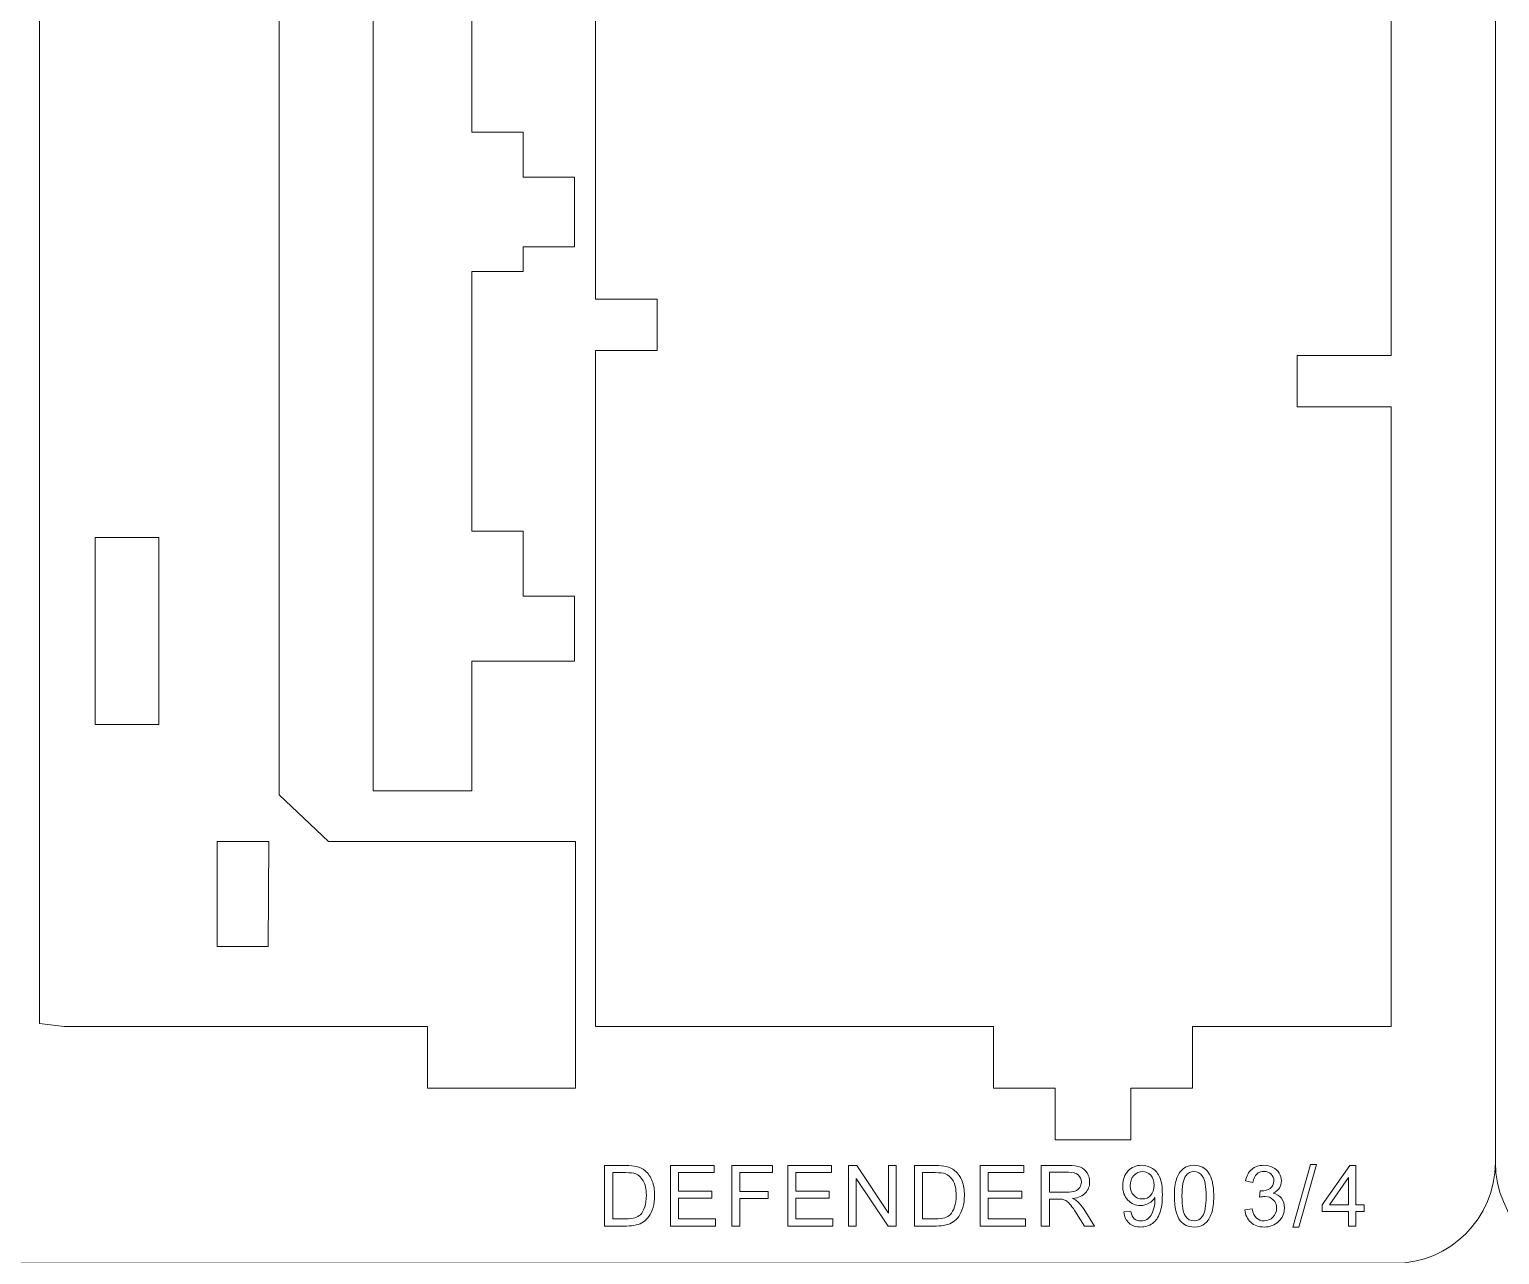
# Model space of a CAD drawing. Header units: centimetres. Extents: x -129.3 to -71.3, y -1.4 to 86.6.
# Drawn here: x -107.53 to -100.24, y 42.67 to 48.75 of the extents above; entities that cross this region are included whole.
import ezdxf

# ---------------------------------------------------------------- set-up
doc = ezdxf.new("R2010")
doc.units = ezdxf.units.CM
doc.header["$MEASUREMENT"] = 0
doc.layers.add('Camada 1', color=7, linetype='Continuous')

msp = doc.modelspace()

# ---------------------------------------------------------------- linework, layer by layer
at = {"layer": 'Camada 1', "color": 250, "lineweight": 20}
for points, knots in [([(-100.75825, 86.62825), (-100.75825, 86.62825), (-128.75826, 86.62825), (-128.75826, 86.62825), (-128.75826, 86.62825), (-129.03325, 86.62825), (-129.25825, 86.40325), (-129.25825, 86.12825), (-129.25825, 86.12825), (-129.25825, 86.12825), (-129.25825, 43.12824), (-129.25825, 43.12824), (-129.25825, 43.12824), (-129.25825, 42.85323), (-129.03325, 42.62823), (-128.75826, 42.62823), (-128.75826, 42.62823), (-128.75826, 42.62823), (-100.75825, 42.62823), (-100.75825, 42.62823), (-100.75825, 42.62823), (-100.48326, 42.62823), (-100.25825, 42.85323), (-100.25825, 43.12824), (-100.25825, 43.12824), (-100.25825, 43.12824), (-100.25825, 86.12825), (-100.25825, 86.12825), (-100.25825, 86.12825), (-100.25825, 86.40325), (-100.48326, 86.62825), (-100.75825, 86.62825)], [0, 0, 0, 0, 0.1111111, 0.1111111, 0.1111111, 0.1111111, 0.2222222, 0.2222222, 0.2222222, 0.2222222, 0.3333333, 0.3333333, 0.3333333, 0.3333333, 0.4444444, 0.4444444, 0.4444444, 0.4444444, 0.5555556, 0.5555556, 0.5555556, 0.5555556, 0.6666667, 0.6666667, 0.6666667, 0.6666667, 0.7777778, 0.7777778, 0.7777778, 0.7777778, 1, 1, 1, 1]), ([(-99.75825, 42.62823), (-100.03324, 42.62823), (-100.25825, 42.85323), (-100.25825, 43.12824), (-100.25825, 43.12824), (-100.25825, 43.12824), (-100.25825, 86.12825), (-100.25825, 86.12825), (-100.25825, 86.12825), (-100.25825, 86.40325), (-100.03324, 86.62825), (-99.75825, 86.62825), (-99.75825, 86.62825), (-99.75825, 86.62825), (-71.75824, 86.62825), (-71.75824, 86.62825), (-71.75824, 86.62825), (-71.48325, 86.62825), (-71.25825, 86.40325), (-71.25825, 86.12825), (-71.25825, 86.12825), (-71.25825, 86.12825), (-71.25825, 43.12824), (-71.25825, 43.12824), (-71.25825, 43.12824), (-71.25825, 42.85323), (-71.48325, 42.62823), (-71.75824, 42.62823)], [0, 0, 0, 0, 0.125, 0.125, 0.125, 0.125, 0.25, 0.25, 0.25, 0.25, 0.375, 0.375, 0.375, 0.375, 0.5, 0.5, 0.5, 0.5, 0.625, 0.625, 0.625, 0.625, 0.75, 0.75, 0.75, 0.75, 1, 1, 1, 1])]:
    msp.add_open_spline(points, degree=3, knots=knots, dxfattribs=at)
at = {"layer": 'Camada 1', "color": 250, "lineweight": 9}
msp.add_open_spline([(-102.74759, 55.36772), (-102.74759, 55.36772), (-102.74759, 55.06171), (-102.74759, 55.06171), (-102.74759, 55.06171), (-102.74759, 55.06171), (-104.72065, 55.06171), (-104.72065, 55.06171), (-104.72065, 55.06171), (-104.72065, 55.06171), (-104.72065, 51.70857), (-104.72065, 51.70857), (-104.72065, 51.70857), (-104.72065, 51.70857), (-104.41465, 51.70857), (-104.41465, 51.70857), (-104.41465, 51.70857), (-104.41465, 51.70857), (-104.41465, 51.45356), (-104.41465, 51.45356), (-104.41465, 51.45356), (-104.41465, 51.45356), (-104.72065, 51.45356), (-104.72065, 51.45356), (-104.72065, 51.45356), (-104.72065, 51.45356), (-104.72065, 47.4104), (-104.72065, 47.4104), (-104.72065, 47.4104), (-104.72065, 47.4104), (-104.41465, 47.4104), (-104.41465, 47.4104), (-104.41465, 47.4104), (-104.41465, 47.4104), (-104.41465, 47.15538), (-104.41465, 47.15538), (-104.41465, 47.15538), (-104.41465, 47.15538), (-104.72065, 47.15538), (-104.72065, 47.15538), (-104.72065, 47.15538), (-104.72065, 47.15538), (-104.72065, 43.80225), (-104.72065, 43.80225), (-104.72065, 43.80225), (-104.72065, 43.80225), (-102.74759, 43.80225), (-102.74759, 43.80225), (-102.74759, 43.80225), (-102.74759, 43.80225), (-102.74759, 43.49623), (-102.74759, 43.49623), (-102.74759, 43.49623), (-102.74759, 43.49623), (-102.44158, 43.49623), (-102.44158, 43.49623), (-102.44158, 43.49623), (-102.44158, 43.49623), (-102.44158, 43.24122), (-102.44158, 43.24122), (-102.44158, 43.24122), (-102.44158, 43.24122), (-102.06656, 43.24122), (-102.06656, 43.24122), (-102.06656, 43.24122), (-102.06656, 43.24122), (-102.06656, 43.49623), (-102.06656, 43.49623), (-102.06656, 43.49623), (-102.06656, 43.49623), (-101.76055, 43.49623), (-101.76055, 43.49623), (-101.76055, 43.49623), (-101.76055, 43.49623), (-101.76055, 43.80225), (-101.76055, 43.80225), (-101.76055, 43.80225), (-101.76055, 43.80225), (-100.77451, 43.80225), (-100.77451, 43.80225), (-100.77451, 43.80225), (-100.77451, 43.80225), (-100.77451, 46.87637), (-100.77451, 46.87637), (-100.77451, 46.87637), (-100.77451, 46.87637), (-101.24053, 46.87637), (-101.24053, 46.87637), (-101.24053, 46.87637), (-101.24053, 46.87637), (-101.24053, 47.13138), (-101.24053, 47.13138), (-101.24053, 47.13138), (-101.24053, 47.13138), (-100.77451, 47.13138), (-100.77451, 47.13138), (-100.77451, 47.13138), (-100.77451, 47.13138), (-100.77451, 51.73157), (-100.77451, 51.73157), (-100.77451, 51.73157), (-100.77451, 51.73157), (-102.00056, 51.73157), (-102.00056, 51.73157), (-102.00056, 51.73157), (-102.00056, 51.73157), (-102.00056, 51.98658), (-102.00056, 51.98658), (-102.00056, 51.98658), (-102.00056, 51.98658), (-100.77451, 51.98658), (-100.77451, 51.98658), (-100.77451, 51.98658), (-100.77451, 51.98658), (-100.77451, 55.06171), (-100.77451, 55.06171), (-100.77451, 55.06171), (-100.77451, 55.06171), (-101.76055, 55.06171), (-101.76055, 55.06171), (-101.76055, 55.06171), (-101.76055, 55.06171), (-101.76055, 55.36772), (-101.76055, 55.36772), (-101.76055, 55.36772), (-101.76055, 55.36772), (-102.06656, 55.36772), (-102.06656, 55.36772), (-102.06656, 55.36772), (-102.06656, 55.36772), (-102.06656, 55.62273), (-102.06656, 55.62273), (-102.06656, 55.62273), (-102.06656, 55.62273), (-102.44158, 55.62273), (-102.44158, 55.62273), (-102.44158, 55.62273), (-102.44158, 55.62273), (-102.44158, 55.36772), (-102.44158, 55.36772), (-102.44158, 55.36772), (-102.44158, 55.36772), (-102.74759, 55.36772), (-102.74759, 55.36772)], degree=3, knots=[0, 0, 0, 0, 0.027027, 0.027027, 0.027027, 0.027027, 0.0540541, 0.0540541, 0.0540541, 0.0540541, 0.0810811, 0.0810811, 0.0810811, 0.0810811, 0.1081081, 0.1081081, 0.1081081, 0.1081081, 0.1351351, 0.1351351, 0.1351351, 0.1351351, 0.1621622, 0.1621622, 0.1621622, 0.1621622, 0.1891892, 0.1891892, 0.1891892, 0.1891892, 0.2162162, 0.2162162, 0.2162162, 0.2162162, 0.2432432, 0.2432432, 0.2432432, 0.2432432, 0.2702703, 0.2702703, 0.2702703, 0.2702703, 0.2972973, 0.2972973, 0.2972973, 0.2972973, 0.3243243, 0.3243243, 0.3243243, 0.3243243, 0.3513514, 0.3513514, 0.3513514, 0.3513514, 0.3783784, 0.3783784, 0.3783784, 0.3783784, 0.4054054, 0.4054054, 0.4054054, 0.4054054, 0.4324324, 0.4324324, 0.4324324, 0.4324324, 0.4594595, 0.4594595, 0.4594595, 0.4594595, 0.4864865, 0.4864865, 0.4864865, 0.4864865, 0.5135135, 0.5135135, 0.5135135, 0.5135135, 0.5405405, 0.5405405, 0.5405405, 0.5405405, 0.5675676, 0.5675676, 0.5675676, 0.5675676, 0.5945946, 0.5945946, 0.5945946, 0.5945946, 0.6216216, 0.6216216, 0.6216216, 0.6216216, 0.6486486, 0.6486486, 0.6486486, 0.6486486, 0.6756757, 0.6756757, 0.6756757, 0.6756757, 0.7027027, 0.7027027, 0.7027027, 0.7027027, 0.7297297, 0.7297297, 0.7297297, 0.7297297, 0.7567568, 0.7567568, 0.7567568, 0.7567568, 0.7837838, 0.7837838, 0.7837838, 0.7837838, 0.8108108, 0.8108108, 0.8108108, 0.8108108, 0.8378378, 0.8378378, 0.8378378, 0.8378378, 0.8648649, 0.8648649, 0.8648649, 0.8648649, 0.8918919, 0.8918919, 0.8918919, 0.8918919, 0.9189189, 0.9189189, 0.9189189, 0.9189189, 0.9459459, 0.9459459, 0.9459459, 0.9459459, 1, 1, 1, 1], dxfattribs=at)
at = {"layer": 'Camada 1', "lineweight": 9}
for points, knots in [([(-107.35574, 55.0617), (-107.35574, 55.0617), (-107.47875, 55.0447), (-107.47875, 55.0447), (-107.47875, 55.0447), (-107.47875, 55.0447), (-107.47875, 43.81824), (-107.47875, 43.81824), (-107.47875, 43.81824), (-107.47875, 43.81824), (-107.35574, 43.80224), (-107.35574, 43.80224), (-107.35574, 43.80224), (-107.35574, 43.80224), (-105.55467, 43.80224), (-105.55467, 43.80224), (-105.55467, 43.80224), (-105.55467, 43.80224), (-105.55467, 43.49622), (-105.55467, 43.49622), (-105.55467, 43.49622), (-105.55467, 43.49622), (-104.82065, 43.49622), (-104.82065, 43.49622), (-104.82065, 43.49622), (-104.82065, 43.49622), (-104.82065, 44.72027), (-104.82065, 44.72027), (-104.82065, 44.72027), (-104.82065, 44.72027), (-106.04469, 44.72027), (-106.04469, 44.72027), (-106.04469, 44.72027), (-106.04469, 44.72027), (-106.2897, 44.95129), (-106.2897, 44.95129), (-106.2897, 44.95129), (-106.2897, 44.95129), (-106.2897, 51.79204), (-106.2897, 51.79204), (-106.2897, 51.79204), (-106.57022, 51.86423), (-106.77872, 52.13479), (-106.77872, 52.45759), (-106.77872, 52.45759), (-106.77872, 52.78039), (-106.57022, 53.05095), (-106.2897, 53.12314), (-106.2897, 53.12314), (-106.2897, 53.12314), (-106.2897, 53.91165), (-106.2897, 53.91165), (-106.2897, 53.91165), (-106.2897, 53.91165), (-106.04469, 54.14366), (-106.04469, 54.14366), (-106.04469, 54.14366), (-106.04469, 54.14366), (-104.82065, 54.14366), (-104.82065, 54.14366), (-104.82065, 54.14366), (-104.82065, 54.14366), (-104.82065, 55.36771), (-104.82065, 55.36771), (-104.82065, 55.36771), (-104.82065, 55.36771), (-105.55467, 55.36771), (-105.55467, 55.36771), (-105.55467, 55.36771), (-105.55467, 55.36771), (-105.55467, 55.0617), (-105.55467, 55.0617), (-105.55467, 55.0617), (-105.55467, 55.0617), (-107.35574, 55.0617), (-107.35574, 55.0617)], [0, 0, 0, 0, 0.05, 0.05, 0.05, 0.05, 0.1, 0.1, 0.1, 0.1, 0.15, 0.15, 0.15, 0.15, 0.2, 0.2, 0.2, 0.2, 0.25, 0.25, 0.25, 0.25, 0.3, 0.3, 0.3, 0.3, 0.35, 0.35, 0.35, 0.35, 0.4, 0.4, 0.4, 0.4, 0.45, 0.45, 0.45, 0.45, 0.5, 0.5, 0.5, 0.5, 0.55, 0.55, 0.55, 0.55, 0.6, 0.6, 0.6, 0.6, 0.65, 0.65, 0.65, 0.65, 0.7, 0.7, 0.7, 0.7, 0.75, 0.75, 0.75, 0.75, 0.8, 0.8, 0.8, 0.8, 0.85, 0.85, 0.85, 0.85, 0.9, 0.9, 0.9, 0.9, 1, 1, 1, 1]), ([(-105.77208, 52.23752), (-105.77208, 52.23752), (-105.3349, 49.05239), (-105.3349, 49.05239), (-105.3349, 49.05239), (-105.3349, 49.05239), (-105.3349, 48.23872), (-105.3349, 48.23872), (-105.3349, 48.23872), (-105.3349, 48.23872), (-105.07992, 48.23872), (-105.07992, 48.23872), (-105.07992, 48.23872), (-105.07992, 48.23872), (-105.07992, 48.01546), (-105.07992, 48.01546), (-105.07992, 48.01546), (-105.07992, 48.01546), (-104.82494, 48.01546), (-104.82494, 48.01546), (-104.82494, 48.01546), (-104.82494, 48.01546), (-104.82494, 47.66983), (-104.82494, 47.66983), (-104.82494, 47.66983), (-104.82494, 47.66983), (-105.07992, 47.66983), (-105.07992, 47.66983), (-105.07992, 47.66983), (-105.07992, 47.66983), (-105.07992, 47.54744), (-105.07992, 47.54744), (-105.07992, 47.54744), (-105.07992, 47.54744), (-105.3349, 47.54744), (-105.3349, 47.54744), (-105.3349, 47.54744), (-105.3349, 47.54744), (-105.3349, 46.25941), (-105.3349, 46.25941), (-105.3349, 46.25941), (-105.3349, 46.25941), (-105.07992, 46.25941), (-105.07992, 46.25941), (-105.07992, 46.25941), (-105.07992, 46.25941), (-105.07992, 45.9374), (-105.07992, 45.9374), (-105.07992, 45.9374), (-105.07992, 45.9374), (-104.82494, 45.9374), (-104.82494, 45.9374), (-104.82494, 45.9374), (-104.82494, 45.9374), (-104.82494, 45.61539), (-104.82494, 45.61539), (-104.82494, 45.61539), (-104.82494, 45.61539), (-105.3349, 45.61539), (-105.3349, 45.61539), (-105.3349, 45.61539), (-105.3349, 45.61539), (-105.3349, 44.97138), (-105.3349, 44.97138), (-105.3349, 44.97138), (-105.3349, 44.97138), (-105.82445, 44.97138), (-105.82445, 44.97138), (-105.82445, 44.97138), (-105.82445, 44.97138), (-105.82445, 49.05239), (-105.82445, 49.05239), (-105.82445, 49.05239), (-105.82445, 49.05239), (-106.26163, 52.23752), (-106.26163, 52.23752), (-106.26163, 52.23752), (-106.26163, 52.23752), (-105.77208, 52.23752), (-105.77208, 52.23752)], [0, 0, 0, 0, 0.047619, 0.047619, 0.047619, 0.047619, 0.0952381, 0.0952381, 0.0952381, 0.0952381, 0.1428571, 0.1428571, 0.1428571, 0.1428571, 0.1904762, 0.1904762, 0.1904762, 0.1904762, 0.2380952, 0.2380952, 0.2380952, 0.2380952, 0.2857143, 0.2857143, 0.2857143, 0.2857143, 0.3333333, 0.3333333, 0.3333333, 0.3333333, 0.3809524, 0.3809524, 0.3809524, 0.3809524, 0.4285714, 0.4285714, 0.4285714, 0.4285714, 0.4761905, 0.4761905, 0.4761905, 0.4761905, 0.5238095, 0.5238095, 0.5238095, 0.5238095, 0.5714286, 0.5714286, 0.5714286, 0.5714286, 0.6190476, 0.6190476, 0.6190476, 0.6190476, 0.6666667, 0.6666667, 0.6666667, 0.6666667, 0.7142857, 0.7142857, 0.7142857, 0.7142857, 0.7619048, 0.7619048, 0.7619048, 0.7619048, 0.8095238, 0.8095238, 0.8095238, 0.8095238, 0.8571429, 0.8571429, 0.8571429, 0.8571429, 0.9047619, 0.9047619, 0.9047619, 0.9047619, 1, 1, 1, 1]), ([(-107.20274, 45.30029), (-107.20274, 45.30029), (-107.20274, 46.22834), (-107.20274, 46.22834), (-107.20274, 46.22834), (-107.20274, 46.22834), (-106.88672, 46.22834), (-106.88672, 46.22834), (-106.88672, 46.22834), (-106.88672, 46.22834), (-106.88672, 45.30029), (-106.88672, 45.30029), (-106.88672, 45.30029), (-106.88672, 45.30029), (-107.20274, 45.30029), (-107.20274, 45.30029)], [0, 0, 0, 0, 0.2, 0.2, 0.2, 0.2, 0.4, 0.4, 0.4, 0.4, 0.6, 0.6, 0.6, 0.6, 1, 1, 1, 1]), ([(-106.59772, 44.19925), (-106.59772, 44.19925), (-106.59772, 44.72027), (-106.59772, 44.72027), (-106.59772, 44.72027), (-106.59772, 44.72027), (-106.3407, 44.72027), (-106.3407, 44.72027), (-106.3407, 44.72027), (-106.3407, 44.72027), (-106.34471, 44.20025), (-106.34471, 44.20025), (-106.34471, 44.20025), (-106.34471, 44.20025), (-106.59772, 44.19925), (-106.59772, 44.19925)], [0, 0, 0, 0, 0.2, 0.2, 0.2, 0.2, 0.4, 0.4, 0.4, 0.4, 0.6, 0.6, 0.6, 0.6, 1, 1, 1, 1])]:
    msp.add_open_spline(points, degree=3, knots=knots, dxfattribs=at)
at = {"layer": 'Camada 1', "color": 140, "lineweight": 9}
for points, knots in [([(-104.67586, 42.81319), (-104.67586, 42.81319), (-104.67586, 43.11316), (-104.67586, 43.11316), (-104.67586, 43.11316), (-104.67586, 43.11316), (-104.57252, 43.11316), (-104.57252, 43.11316), (-104.57252, 43.11316), (-104.5492, 43.11316), (-104.53139, 43.11176), (-104.5191, 43.1089), (-104.5191, 43.1089), (-104.50193, 43.10492), (-104.48726, 43.09773), (-104.47511, 43.08739), (-104.47511, 43.08739), (-104.45926, 43.07399), (-104.44746, 43.05695), (-104.43964, 43.03614), (-104.43964, 43.03614), (-104.43175, 43.01533), (-104.42784, 42.99152), (-104.42784, 42.96478), (-104.42784, 42.96478), (-104.42784, 42.94202), (-104.4305, 42.92184), (-104.4358, 42.90424), (-104.4358, 42.90424), (-104.44111, 42.88665), (-104.44795, 42.87205), (-104.45626, 42.86053), (-104.45626, 42.86053), (-104.46464, 42.84901), (-104.47372, 42.83993), (-104.48363, 42.83337), (-104.48363, 42.83337), (-104.49348, 42.82674), (-104.50542, 42.82171), (-104.51938, 42.81829), (-104.51938, 42.81829), (-104.53342, 42.81487), (-104.54948, 42.81319), (-104.56763, 42.81319), (-104.56763, 42.81319), (-104.56763, 42.81319), (-104.67586, 42.81319), (-104.67586, 42.81319)], [0, 0, 0, 0, 0.0769231, 0.0769231, 0.0769231, 0.0769231, 0.1538462, 0.1538462, 0.1538462, 0.1538462, 0.2307692, 0.2307692, 0.2307692, 0.2307692, 0.3076923, 0.3076923, 0.3076923, 0.3076923, 0.3846154, 0.3846154, 0.3846154, 0.3846154, 0.4615385, 0.4615385, 0.4615385, 0.4615385, 0.5384615, 0.5384615, 0.5384615, 0.5384615, 0.6153846, 0.6153846, 0.6153846, 0.6153846, 0.6923077, 0.6923077, 0.6923077, 0.6923077, 0.7692308, 0.7692308, 0.7692308, 0.7692308, 0.8461538, 0.8461538, 0.8461538, 0.8461538, 1, 1, 1, 1]), ([(-104.34919, 42.81319), (-104.34919, 42.81319), (-104.34919, 43.11316), (-104.34919, 43.11316), (-104.34919, 43.11316), (-104.34919, 43.11316), (-104.1326, 43.11316), (-104.1326, 43.11316), (-104.1326, 43.11316), (-104.1326, 43.11316), (-104.1326, 43.07797), (-104.1326, 43.07797), (-104.1326, 43.07797), (-104.1326, 43.07797), (-104.30939, 43.07797), (-104.30939, 43.07797), (-104.30939, 43.07797), (-104.30939, 43.07797), (-104.30939, 42.9858), (-104.30939, 42.9858), (-104.30939, 42.9858), (-104.30939, 42.9858), (-104.14391, 42.9858), (-104.14391, 42.9858), (-104.14391, 42.9858), (-104.14391, 42.9858), (-104.14391, 42.95061), (-104.14391, 42.95061), (-104.14391, 42.95061), (-104.14391, 42.95061), (-104.30939, 42.95061), (-104.30939, 42.95061), (-104.30939, 42.95061), (-104.30939, 42.95061), (-104.30939, 42.84838), (-104.30939, 42.84838), (-104.30939, 42.84838), (-104.30939, 42.84838), (-104.12547, 42.84838), (-104.12547, 42.84838), (-104.12547, 42.84838), (-104.12547, 42.84838), (-104.12547, 42.81319), (-104.12547, 42.81319), (-104.12547, 42.81319), (-104.12547, 42.81319), (-104.34919, 42.81319), (-104.34919, 42.81319)], [0, 0, 0, 0, 0.0769231, 0.0769231, 0.0769231, 0.0769231, 0.1538462, 0.1538462, 0.1538462, 0.1538462, 0.2307692, 0.2307692, 0.2307692, 0.2307692, 0.3076923, 0.3076923, 0.3076923, 0.3076923, 0.3846154, 0.3846154, 0.3846154, 0.3846154, 0.4615385, 0.4615385, 0.4615385, 0.4615385, 0.5384615, 0.5384615, 0.5384615, 0.5384615, 0.6153846, 0.6153846, 0.6153846, 0.6153846, 0.6923077, 0.6923077, 0.6923077, 0.6923077, 0.7692308, 0.7692308, 0.7692308, 0.7692308, 0.8461538, 0.8461538, 0.8461538, 0.8461538, 1, 1, 1, 1]), ([(-104.04522, 42.81319), (-104.04522, 42.81319), (-104.04522, 43.11316), (-104.04522, 43.11316), (-104.04522, 43.11316), (-104.04522, 43.11316), (-103.84286, 43.11316), (-103.84286, 43.11316), (-103.84286, 43.11316), (-103.84286, 43.11316), (-103.84286, 43.07797), (-103.84286, 43.07797), (-103.84286, 43.07797), (-103.84286, 43.07797), (-104.00542, 43.07797), (-104.00542, 43.07797), (-104.00542, 43.07797), (-104.00542, 43.07797), (-104.00542, 42.98454), (-104.00542, 42.98454), (-104.00542, 42.98454), (-104.00542, 42.98454), (-103.86465, 42.98454), (-103.86465, 42.98454), (-103.86465, 42.98454), (-103.86465, 42.98454), (-103.86465, 42.94935), (-103.86465, 42.94935), (-103.86465, 42.94935), (-103.86465, 42.94935), (-104.00542, 42.94935), (-104.00542, 42.94935), (-104.00542, 42.94935), (-104.00542, 42.94935), (-104.00542, 42.81319), (-104.00542, 42.81319), (-104.00542, 42.81319), (-104.00542, 42.81319), (-104.04522, 42.81319), (-104.04522, 42.81319)], [0, 0, 0, 0, 0.0909091, 0.0909091, 0.0909091, 0.0909091, 0.1818182, 0.1818182, 0.1818182, 0.1818182, 0.2727273, 0.2727273, 0.2727273, 0.2727273, 0.3636364, 0.3636364, 0.3636364, 0.3636364, 0.4545455, 0.4545455, 0.4545455, 0.4545455, 0.5454545, 0.5454545, 0.5454545, 0.5454545, 0.6363636, 0.6363636, 0.6363636, 0.6363636, 0.7272727, 0.7272727, 0.7272727, 0.7272727, 0.8181818, 0.8181818, 0.8181818, 0.8181818, 1, 1, 1, 1]), ([(-103.76728, 42.81319), (-103.76728, 42.81319), (-103.76728, 43.11316), (-103.76728, 43.11316), (-103.76728, 43.11316), (-103.76728, 43.11316), (-103.55069, 43.11316), (-103.55069, 43.11316), (-103.55069, 43.11316), (-103.55069, 43.11316), (-103.55069, 43.07797), (-103.55069, 43.07797), (-103.55069, 43.07797), (-103.55069, 43.07797), (-103.72748, 43.07797), (-103.72748, 43.07797), (-103.72748, 43.07797), (-103.72748, 43.07797), (-103.72748, 42.9858), (-103.72748, 42.9858), (-103.72748, 42.9858), (-103.72748, 42.9858), (-103.562, 42.9858), (-103.562, 42.9858), (-103.562, 42.9858), (-103.562, 42.9858), (-103.562, 42.95061), (-103.562, 42.95061), (-103.562, 42.95061), (-103.562, 42.95061), (-103.72748, 42.95061), (-103.72748, 42.95061), (-103.72748, 42.95061), (-103.72748, 42.95061), (-103.72748, 42.84838), (-103.72748, 42.84838), (-103.72748, 42.84838), (-103.72748, 42.84838), (-103.54356, 42.84838), (-103.54356, 42.84838), (-103.54356, 42.84838), (-103.54356, 42.84838), (-103.54356, 42.81319), (-103.54356, 42.81319), (-103.54356, 42.81319), (-103.54356, 42.81319), (-103.76728, 42.81319), (-103.76728, 42.81319)], [0, 0, 0, 0, 0.0769231, 0.0769231, 0.0769231, 0.0769231, 0.1538462, 0.1538462, 0.1538462, 0.1538462, 0.2307692, 0.2307692, 0.2307692, 0.2307692, 0.3076923, 0.3076923, 0.3076923, 0.3076923, 0.3846154, 0.3846154, 0.3846154, 0.3846154, 0.4615385, 0.4615385, 0.4615385, 0.4615385, 0.5384615, 0.5384615, 0.5384615, 0.5384615, 0.6153846, 0.6153846, 0.6153846, 0.6153846, 0.6923077, 0.6923077, 0.6923077, 0.6923077, 0.7692308, 0.7692308, 0.7692308, 0.7692308, 0.8461538, 0.8461538, 0.8461538, 0.8461538, 1, 1, 1, 1]), ([(-103.46582, 42.81319), (-103.46582, 42.81319), (-103.46582, 43.11316), (-103.46582, 43.11316), (-103.46582, 43.11316), (-103.46582, 43.11316), (-103.42504, 43.11316), (-103.42504, 43.11316), (-103.42504, 43.11316), (-103.42504, 43.11316), (-103.26766, 42.87771), (-103.26766, 42.87771), (-103.26766, 42.87771), (-103.26766, 42.87771), (-103.26766, 43.11316), (-103.26766, 43.11316), (-103.26766, 43.11316), (-103.26766, 43.11316), (-103.22953, 43.11316), (-103.22953, 43.11316), (-103.22953, 43.11316), (-103.22953, 43.11316), (-103.22953, 42.81319), (-103.22953, 42.81319), (-103.22953, 42.81319), (-103.22953, 42.81319), (-103.27031, 42.81319), (-103.27031, 42.81319), (-103.27031, 42.81319), (-103.27031, 42.81319), (-103.4277, 43.04864), (-103.4277, 43.04864), (-103.4277, 43.04864), (-103.4277, 43.04864), (-103.4277, 42.81319), (-103.4277, 42.81319), (-103.4277, 42.81319), (-103.4277, 42.81319), (-103.46582, 42.81319), (-103.46582, 42.81319)], [0, 0, 0, 0, 0.0909091, 0.0909091, 0.0909091, 0.0909091, 0.1818182, 0.1818182, 0.1818182, 0.1818182, 0.2727273, 0.2727273, 0.2727273, 0.2727273, 0.3636364, 0.3636364, 0.3636364, 0.3636364, 0.4545455, 0.4545455, 0.4545455, 0.4545455, 0.5454545, 0.5454545, 0.5454545, 0.5454545, 0.6363636, 0.6363636, 0.6363636, 0.6363636, 0.7272727, 0.7272727, 0.7272727, 0.7272727, 0.8181818, 0.8181818, 0.8181818, 0.8181818, 1, 1, 1, 1]), ([(-103.13957, 42.81319), (-103.13957, 42.81319), (-103.13957, 43.11316), (-103.13957, 43.11316), (-103.13957, 43.11316), (-103.13957, 43.11316), (-103.03623, 43.11316), (-103.03623, 43.11316), (-103.03623, 43.11316), (-103.01291, 43.11316), (-102.9951, 43.11176), (-102.98281, 43.1089), (-102.98281, 43.1089), (-102.96564, 43.10492), (-102.95097, 43.09773), (-102.93882, 43.08739), (-102.93882, 43.08739), (-102.92297, 43.07399), (-102.91117, 43.05695), (-102.90335, 43.03614), (-102.90335, 43.03614), (-102.89546, 43.01533), (-102.89155, 42.99152), (-102.89155, 42.96478), (-102.89155, 42.96478), (-102.89155, 42.94202), (-102.89421, 42.92184), (-102.89951, 42.90424), (-102.89951, 42.90424), (-102.90482, 42.88665), (-102.91166, 42.87205), (-102.91997, 42.86053), (-102.91997, 42.86053), (-102.92835, 42.84901), (-102.93743, 42.83993), (-102.94734, 42.83337), (-102.94734, 42.83337), (-102.95719, 42.82674), (-102.96913, 42.82171), (-102.98309, 42.81829), (-102.98309, 42.81829), (-102.99713, 42.81487), (-103.01319, 42.81319), (-103.03134, 42.81319), (-103.03134, 42.81319), (-103.03134, 42.81319), (-103.13957, 42.81319), (-103.13957, 42.81319)], [0, 0, 0, 0, 0.0769231, 0.0769231, 0.0769231, 0.0769231, 0.1538462, 0.1538462, 0.1538462, 0.1538462, 0.2307692, 0.2307692, 0.2307692, 0.2307692, 0.3076923, 0.3076923, 0.3076923, 0.3076923, 0.3846154, 0.3846154, 0.3846154, 0.3846154, 0.4615385, 0.4615385, 0.4615385, 0.4615385, 0.5384615, 0.5384615, 0.5384615, 0.5384615, 0.6153846, 0.6153846, 0.6153846, 0.6153846, 0.6923077, 0.6923077, 0.6923077, 0.6923077, 0.7692308, 0.7692308, 0.7692308, 0.7692308, 0.8461538, 0.8461538, 0.8461538, 0.8461538, 1, 1, 1, 1]), ([(-102.8129, 42.81319), (-102.8129, 42.81319), (-102.8129, 43.11316), (-102.8129, 43.11316), (-102.8129, 43.11316), (-102.8129, 43.11316), (-102.59631, 43.11316), (-102.59631, 43.11316), (-102.59631, 43.11316), (-102.59631, 43.11316), (-102.59631, 43.07797), (-102.59631, 43.07797), (-102.59631, 43.07797), (-102.59631, 43.07797), (-102.7731, 43.07797), (-102.7731, 43.07797), (-102.7731, 43.07797), (-102.7731, 43.07797), (-102.7731, 42.9858), (-102.7731, 42.9858), (-102.7731, 42.9858), (-102.7731, 42.9858), (-102.60762, 42.9858), (-102.60762, 42.9858), (-102.60762, 42.9858), (-102.60762, 42.9858), (-102.60762, 42.95061), (-102.60762, 42.95061), (-102.60762, 42.95061), (-102.60762, 42.95061), (-102.7731, 42.95061), (-102.7731, 42.95061), (-102.7731, 42.95061), (-102.7731, 42.95061), (-102.7731, 42.84838), (-102.7731, 42.84838), (-102.7731, 42.84838), (-102.7731, 42.84838), (-102.58918, 42.84838), (-102.58918, 42.84838), (-102.58918, 42.84838), (-102.58918, 42.84838), (-102.58918, 42.81319), (-102.58918, 42.81319), (-102.58918, 42.81319), (-102.58918, 42.81319), (-102.8129, 42.81319), (-102.8129, 42.81319)], [0, 0, 0, 0, 0.0769231, 0.0769231, 0.0769231, 0.0769231, 0.1538462, 0.1538462, 0.1538462, 0.1538462, 0.2307692, 0.2307692, 0.2307692, 0.2307692, 0.3076923, 0.3076923, 0.3076923, 0.3076923, 0.3846154, 0.3846154, 0.3846154, 0.3846154, 0.4615385, 0.4615385, 0.4615385, 0.4615385, 0.5384615, 0.5384615, 0.5384615, 0.5384615, 0.6153846, 0.6153846, 0.6153846, 0.6153846, 0.6923077, 0.6923077, 0.6923077, 0.6923077, 0.7692308, 0.7692308, 0.7692308, 0.7692308, 0.8461538, 0.8461538, 0.8461538, 0.8461538, 1, 1, 1, 1]), ([(-102.51018, 42.81319), (-102.51018, 42.81319), (-102.51018, 43.11316), (-102.51018, 43.11316), (-102.51018, 43.11316), (-102.51018, 43.11316), (-102.37724, 43.11316), (-102.37724, 43.11316), (-102.37724, 43.11316), (-102.35049, 43.11316), (-102.33017, 43.11044), (-102.31628, 43.10506), (-102.31628, 43.10506), (-102.30238, 43.09968), (-102.29128, 43.09019), (-102.28297, 43.07657), (-102.28297, 43.07657), (-102.27466, 43.06295), (-102.27054, 43.04787), (-102.27054, 43.03139), (-102.27054, 43.03139), (-102.27054, 43.0101), (-102.27746, 42.99215), (-102.29121, 42.97756), (-102.29121, 42.97756), (-102.30497, 42.96296), (-102.32619, 42.95375), (-102.35496, 42.94977), (-102.35496, 42.94977), (-102.34442, 42.94474), (-102.33646, 42.93971), (-102.33101, 42.93483), (-102.33101, 42.93483), (-102.31942, 42.92421), (-102.30846, 42.91088), (-102.29819, 42.89489), (-102.29819, 42.89489), (-102.29819, 42.89489), (-102.24631, 42.81319), (-102.24631, 42.81319), (-102.24631, 42.81319), (-102.24631, 42.81319), (-102.29589, 42.81319), (-102.29589, 42.81319), (-102.29589, 42.81319), (-102.29589, 42.81319), (-102.33555, 42.87561), (-102.33555, 42.87561), (-102.33555, 42.87561), (-102.34707, 42.8937), (-102.35664, 42.90745), (-102.36411, 42.91702), (-102.36411, 42.91702), (-102.37165, 42.92659), (-102.37835, 42.93322), (-102.38429, 42.93706), (-102.38429, 42.93706), (-102.39015, 42.94083), (-102.39623, 42.94348), (-102.40237, 42.94502), (-102.40237, 42.94502), (-102.40684, 42.94593), (-102.41417, 42.94642), (-102.42444, 42.94642), (-102.42444, 42.94642), (-102.42444, 42.94642), (-102.47038, 42.94642), (-102.47038, 42.94642), (-102.47038, 42.94642), (-102.47038, 42.94642), (-102.47038, 42.81319), (-102.47038, 42.81319), (-102.47038, 42.81319), (-102.47038, 42.81319), (-102.51018, 42.81319), (-102.51018, 42.81319)], [0, 0, 0, 0, 0.05, 0.05, 0.05, 0.05, 0.1, 0.1, 0.1, 0.1, 0.15, 0.15, 0.15, 0.15, 0.2, 0.2, 0.2, 0.2, 0.25, 0.25, 0.25, 0.25, 0.3, 0.3, 0.3, 0.3, 0.35, 0.35, 0.35, 0.35, 0.4, 0.4, 0.4, 0.4, 0.45, 0.45, 0.45, 0.45, 0.5, 0.5, 0.5, 0.5, 0.55, 0.55, 0.55, 0.55, 0.6, 0.6, 0.6, 0.6, 0.65, 0.65, 0.65, 0.65, 0.7, 0.7, 0.7, 0.7, 0.75, 0.75, 0.75, 0.75, 0.8, 0.8, 0.8, 0.8, 0.85, 0.85, 0.85, 0.85, 0.9, 0.9, 0.9, 0.9, 1, 1, 1, 1]), ([(-102.10129, 42.88274), (-102.10129, 42.88274), (-102.0661, 42.88567), (-102.0661, 42.88567), (-102.0661, 42.88567), (-102.06309, 42.86905), (-102.05737, 42.85704), (-102.04892, 42.84957), (-102.04892, 42.84957), (-102.04047, 42.8421), (-102.02965, 42.83833), (-102.01638, 42.83833), (-102.01638, 42.83833), (-102.00507, 42.83833), (-101.99515, 42.84091), (-101.98657, 42.84615), (-101.98657, 42.84615), (-101.97798, 42.85131), (-101.97099, 42.85823), (-101.96562, 42.86696), (-101.96562, 42.86696), (-101.96024, 42.87561), (-101.9557, 42.88734), (-101.952, 42.90208), (-101.952, 42.90208), (-101.9483, 42.91681), (-101.94649, 42.93182), (-101.94649, 42.94711), (-101.94649, 42.94711), (-101.94649, 42.94872), (-101.94656, 42.95123), (-101.9467, 42.95452), (-101.9467, 42.95452), (-101.95403, 42.94279), (-101.96408, 42.93322), (-101.97679, 42.92596), (-101.97679, 42.92596), (-101.9895, 42.91863), (-102.00332, 42.91499), (-102.01813, 42.91499), (-102.01813, 42.91499), (-102.04291, 42.91499), (-102.06386, 42.924), (-102.08104, 42.94202), (-102.08104, 42.94202), (-102.09815, 42.95996), (-102.10673, 42.9837), (-102.10673, 43.01317), (-102.10673, 43.01317), (-102.10673, 43.04361), (-102.0978, 43.06805), (-102.07985, 43.08662), (-102.07985, 43.08662), (-102.06198, 43.10513), (-102.03956, 43.11442), (-102.01254, 43.11442), (-102.01254, 43.11442), (-101.99313, 43.11442), (-101.97532, 43.10918), (-101.95912, 43.09863), (-101.95912, 43.09863), (-101.94299, 43.08816), (-101.93078, 43.07322), (-101.9224, 43.05374), (-101.9224, 43.05374), (-101.91402, 43.03433), (-101.90983, 43.00619), (-101.90983, 42.96939), (-101.90983, 42.96939), (-101.90983, 42.93105), (-101.91395, 42.90054), (-101.92226, 42.87785), (-101.92226, 42.87785), (-101.93057, 42.85509), (-101.94299, 42.83784), (-101.9594, 42.82597), (-101.9594, 42.82597), (-101.97581, 42.8141), (-101.99501, 42.80816), (-102.01708, 42.80816), (-102.01708, 42.80816), (-102.04054, 42.80816), (-102.05967, 42.81466), (-102.07454, 42.82771), (-102.07454, 42.82771), (-102.08935, 42.84077), (-102.09829, 42.85913), (-102.10129, 42.88274)], [0, 0, 0, 0, 0.0434783, 0.0434783, 0.0434783, 0.0434783, 0.0869565, 0.0869565, 0.0869565, 0.0869565, 0.1304348, 0.1304348, 0.1304348, 0.1304348, 0.173913, 0.173913, 0.173913, 0.173913, 0.2173913, 0.2173913, 0.2173913, 0.2173913, 0.2608696, 0.2608696, 0.2608696, 0.2608696, 0.3043478, 0.3043478, 0.3043478, 0.3043478, 0.3478261, 0.3478261, 0.3478261, 0.3478261, 0.3913043, 0.3913043, 0.3913043, 0.3913043, 0.4347826, 0.4347826, 0.4347826, 0.4347826, 0.4782609, 0.4782609, 0.4782609, 0.4782609, 0.5217391, 0.5217391, 0.5217391, 0.5217391, 0.5652174, 0.5652174, 0.5652174, 0.5652174, 0.6086957, 0.6086957, 0.6086957, 0.6086957, 0.6521739, 0.6521739, 0.6521739, 0.6521739, 0.6956522, 0.6956522, 0.6956522, 0.6956522, 0.7391304, 0.7391304, 0.7391304, 0.7391304, 0.7826087, 0.7826087, 0.7826087, 0.7826087, 0.826087, 0.826087, 0.826087, 0.826087, 0.8695652, 0.8695652, 0.8695652, 0.8695652, 0.9130435, 0.9130435, 0.9130435, 0.9130435, 1, 1, 1, 1]), ([(-101.85044, 42.96122), (-101.85044, 42.99662), (-101.84681, 43.02525), (-101.83955, 43.04689), (-101.83955, 43.04689), (-101.83222, 43.06861), (-101.8214, 43.0853), (-101.80701, 43.09696), (-101.80701, 43.09696), (-101.7927, 43.10862), (-101.77461, 43.11442), (-101.75283, 43.11442), (-101.75283, 43.11442), (-101.73677, 43.11442), (-101.72266, 43.1112), (-101.71044, 43.10471), (-101.71044, 43.10471), (-101.6983, 43.09822), (-101.68824, 43.08886), (-101.68042, 43.07664), (-101.68042, 43.07664), (-101.6726, 43.06449), (-101.66646, 43.04962), (-101.66199, 43.03209), (-101.66199, 43.03209), (-101.65745, 43.01457), (-101.65521, 42.99089), (-101.65521, 42.96122), (-101.65521, 42.96122), (-101.65521, 42.92603), (-101.65884, 42.89754), (-101.66604, 42.87589), (-101.66604, 42.87589), (-101.67323, 42.85418), (-101.68405, 42.83749), (-101.69844, 42.82576), (-101.69844, 42.82576), (-101.71275, 42.81403), (-101.7309, 42.80816), (-101.75283, 42.80816), (-101.75283, 42.80816), (-101.78167, 42.80816), (-101.80436, 42.81843), (-101.82084, 42.83903), (-101.82084, 42.83903), (-101.8406, 42.86416), (-101.85044, 42.90487), (-101.85044, 42.96122)], [0, 0, 0, 0, 0.0769231, 0.0769231, 0.0769231, 0.0769231, 0.1538462, 0.1538462, 0.1538462, 0.1538462, 0.2307692, 0.2307692, 0.2307692, 0.2307692, 0.3076923, 0.3076923, 0.3076923, 0.3076923, 0.3846154, 0.3846154, 0.3846154, 0.3846154, 0.4615385, 0.4615385, 0.4615385, 0.4615385, 0.5384615, 0.5384615, 0.5384615, 0.5384615, 0.6153846, 0.6153846, 0.6153846, 0.6153846, 0.6923077, 0.6923077, 0.6923077, 0.6923077, 0.7692308, 0.7692308, 0.7692308, 0.7692308, 0.8461538, 0.8461538, 0.8461538, 0.8461538, 1, 1, 1, 1]), ([(-101.50103, 42.89279), (-101.50103, 42.89279), (-101.46417, 42.89782), (-101.46417, 42.89782), (-101.46417, 42.89782), (-101.45991, 42.87687), (-101.45279, 42.86179), (-101.44266, 42.85257), (-101.44266, 42.85257), (-101.43254, 42.84335), (-101.42011, 42.83875), (-101.40537, 42.83875), (-101.40537, 42.83875), (-101.38792, 42.83875), (-101.37318, 42.84475), (-101.36131, 42.85676), (-101.36131, 42.85676), (-101.34944, 42.86877), (-101.34351, 42.88364), (-101.34351, 42.90138), (-101.34351, 42.90138), (-101.34351, 42.91828), (-101.34903, 42.93224), (-101.36013, 42.94327), (-101.36013, 42.94327), (-101.37116, 42.95424), (-101.38519, 42.95975), (-101.4023, 42.95975), (-101.4023, 42.95975), (-101.40928, 42.95975), (-101.41794, 42.95836), (-101.42835, 42.95563), (-101.42835, 42.95563), (-101.42835, 42.95563), (-101.42423, 42.98789), (-101.42423, 42.98789), (-101.42423, 42.98789), (-101.42178, 42.98761), (-101.41976, 42.98747), (-101.41829, 42.98747), (-101.41829, 42.98747), (-101.40251, 42.98747), (-101.38841, 42.99159), (-101.37577, 42.99976), (-101.37577, 42.99976), (-101.3632, 43.00793), (-101.35692, 43.0205), (-101.35692, 43.03747), (-101.35692, 43.03747), (-101.35692, 43.05094), (-101.36152, 43.06212), (-101.37067, 43.07098), (-101.37067, 43.07098), (-101.37982, 43.07985), (-101.39162, 43.08425), (-101.40607, 43.08425), (-101.40607, 43.08425), (-101.42046, 43.08425), (-101.4324, 43.07971), (-101.44196, 43.07063), (-101.44196, 43.07063), (-101.45153, 43.06156), (-101.45767, 43.04794), (-101.4604, 43.02979), (-101.4604, 43.02979), (-101.4604, 43.02979), (-101.49726, 43.03649), (-101.49726, 43.03649), (-101.49726, 43.03649), (-101.49272, 43.06121), (-101.48253, 43.08041), (-101.46654, 43.09403), (-101.46654, 43.09403), (-101.45062, 43.10764), (-101.43072, 43.11442), (-101.40698, 43.11442), (-101.40698, 43.11442), (-101.39064, 43.11442), (-101.37556, 43.11092), (-101.3618, 43.10387), (-101.3618, 43.10387), (-101.34798, 43.09689), (-101.33743, 43.08732), (-101.33017, 43.07524), (-101.33017, 43.07524), (-101.32284, 43.06309), (-101.31921, 43.05025), (-101.31921, 43.03663), (-101.31921, 43.03663), (-101.31921, 43.02371), (-101.3227, 43.01198), (-101.32961, 43.00137), (-101.32961, 43.00137), (-101.3366, 42.99075), (-101.34693, 42.98231), (-101.36055, 42.97602), (-101.36055, 42.97602), (-101.34281, 42.97197), (-101.32906, 42.96345), (-101.31921, 42.95054), (-101.31921, 42.95054), (-101.30943, 42.93769), (-101.30455, 42.92149), (-101.30455, 42.90215), (-101.30455, 42.90215), (-101.30455, 42.87596), (-101.31411, 42.85369), (-101.33317, 42.83546), (-101.33317, 42.83546), (-101.35231, 42.81724), (-101.37647, 42.80816), (-101.40565, 42.80816), (-101.40565, 42.80816), (-101.43198, 42.80816), (-101.45383, 42.81605), (-101.47122, 42.83176), (-101.47122, 42.83176), (-101.48868, 42.84747), (-101.49859, 42.86779), (-101.50103, 42.89279)], [0, 0, 0, 0, 0.0322581, 0.0322581, 0.0322581, 0.0322581, 0.0645161, 0.0645161, 0.0645161, 0.0645161, 0.0967742, 0.0967742, 0.0967742, 0.0967742, 0.1290323, 0.1290323, 0.1290323, 0.1290323, 0.1612903, 0.1612903, 0.1612903, 0.1612903, 0.1935484, 0.1935484, 0.1935484, 0.1935484, 0.2258065, 0.2258065, 0.2258065, 0.2258065, 0.2580645, 0.2580645, 0.2580645, 0.2580645, 0.2903226, 0.2903226, 0.2903226, 0.2903226, 0.3225806, 0.3225806, 0.3225806, 0.3225806, 0.3548387, 0.3548387, 0.3548387, 0.3548387, 0.3870968, 0.3870968, 0.3870968, 0.3870968, 0.4193548, 0.4193548, 0.4193548, 0.4193548, 0.4516129, 0.4516129, 0.4516129, 0.4516129, 0.483871, 0.483871, 0.483871, 0.483871, 0.516129, 0.516129, 0.516129, 0.516129, 0.5483871, 0.5483871, 0.5483871, 0.5483871, 0.5806452, 0.5806452, 0.5806452, 0.5806452, 0.6129032, 0.6129032, 0.6129032, 0.6129032, 0.6451613, 0.6451613, 0.6451613, 0.6451613, 0.6774194, 0.6774194, 0.6774194, 0.6774194, 0.7096774, 0.7096774, 0.7096774, 0.7096774, 0.7419355, 0.7419355, 0.7419355, 0.7419355, 0.7741935, 0.7741935, 0.7741935, 0.7741935, 0.8064516, 0.8064516, 0.8064516, 0.8064516, 0.8387097, 0.8387097, 0.8387097, 0.8387097, 0.8709677, 0.8709677, 0.8709677, 0.8709677, 0.9032258, 0.9032258, 0.9032258, 0.9032258, 0.9354839, 0.9354839, 0.9354839, 0.9354839, 1, 1, 1, 1]), ([(-101.26234, 42.80816), (-101.26234, 42.80816), (-101.1752, 43.11819), (-101.1752, 43.11819), (-101.1752, 43.11819), (-101.1752, 43.11819), (-101.14552, 43.11819), (-101.14552, 43.11819), (-101.14552, 43.11819), (-101.14552, 43.11819), (-101.23266, 42.80816), (-101.23266, 42.80816), (-101.23266, 42.80816), (-101.23266, 42.80816), (-101.26234, 42.80816), (-101.26234, 42.80816)], [0, 0, 0, 0, 0.2, 0.2, 0.2, 0.2, 0.4, 0.4, 0.4, 0.4, 0.6, 0.6, 0.6, 0.6, 1, 1, 1, 1]), ([(-100.98734, 42.81319), (-100.98734, 42.81319), (-100.98734, 42.88483), (-100.98734, 42.88483), (-100.98734, 42.88483), (-100.98734, 42.88483), (-101.11763, 42.88483), (-101.11763, 42.88483), (-101.11763, 42.88483), (-101.11763, 42.88483), (-101.11763, 42.91877), (-101.11763, 42.91877), (-101.11763, 42.91877), (-101.11763, 42.91877), (-100.98064, 43.11316), (-100.98064, 43.11316), (-100.98064, 43.11316), (-100.98064, 43.11316), (-100.95047, 43.11316), (-100.95047, 43.11316), (-100.95047, 43.11316), (-100.95047, 43.11316), (-100.95047, 42.91877), (-100.95047, 42.91877), (-100.95047, 42.91877), (-100.95047, 42.91877), (-100.90983, 42.91877), (-100.90983, 42.91877), (-100.90983, 42.91877), (-100.90983, 42.91877), (-100.90983, 42.88483), (-100.90983, 42.88483), (-100.90983, 42.88483), (-100.90983, 42.88483), (-100.95047, 42.88483), (-100.95047, 42.88483), (-100.95047, 42.88483), (-100.95047, 42.88483), (-100.95047, 42.81319), (-100.95047, 42.81319), (-100.95047, 42.81319), (-100.95047, 42.81319), (-100.98734, 42.81319), (-100.98734, 42.81319)], [0, 0, 0, 0, 0.0833333, 0.0833333, 0.0833333, 0.0833333, 0.1666667, 0.1666667, 0.1666667, 0.1666667, 0.25, 0.25, 0.25, 0.25, 0.3333333, 0.3333333, 0.3333333, 0.3333333, 0.4166667, 0.4166667, 0.4166667, 0.4166667, 0.5, 0.5, 0.5, 0.5, 0.5833333, 0.5833333, 0.5833333, 0.5833333, 0.6666667, 0.6666667, 0.6666667, 0.6666667, 0.75, 0.75, 0.75, 0.75, 0.8333333, 0.8333333, 0.8333333, 0.8333333, 1, 1, 1, 1]), ([(-104.63606, 42.84838), (-104.63606, 42.84838), (-104.5721, 42.84838), (-104.5721, 42.84838), (-104.5721, 42.84838), (-104.55234, 42.84838), (-104.53684, 42.8502), (-104.5256, 42.8539), (-104.5256, 42.8539), (-104.51436, 42.8576), (-104.50542, 42.86277), (-104.49871, 42.86947), (-104.49871, 42.86947), (-104.48936, 42.8789), (-104.48203, 42.8916), (-104.47679, 42.90752), (-104.47679, 42.90752), (-104.47155, 42.92344), (-104.4689, 42.94272), (-104.4689, 42.96541), (-104.4689, 42.96541), (-104.4689, 42.99683), (-104.47407, 43.02099), (-104.48433, 43.03789), (-104.48433, 43.03789), (-104.4946, 43.05478), (-104.50709, 43.0661), (-104.52183, 43.07182), (-104.52183, 43.07182), (-104.53244, 43.07594), (-104.54955, 43.07797), (-104.57315, 43.07797), (-104.57315, 43.07797), (-104.57315, 43.07797), (-104.63606, 43.07797), (-104.63606, 43.07797), (-104.63606, 43.07797), (-104.63606, 43.07797), (-104.63606, 42.84838), (-104.63606, 42.84838)], [0, 0, 0, 0, 0.0909091, 0.0909091, 0.0909091, 0.0909091, 0.1818182, 0.1818182, 0.1818182, 0.1818182, 0.2727273, 0.2727273, 0.2727273, 0.2727273, 0.3636364, 0.3636364, 0.3636364, 0.3636364, 0.4545455, 0.4545455, 0.4545455, 0.4545455, 0.5454545, 0.5454545, 0.5454545, 0.5454545, 0.6363636, 0.6363636, 0.6363636, 0.6363636, 0.7272727, 0.7272727, 0.7272727, 0.7272727, 0.8181818, 0.8181818, 0.8181818, 0.8181818, 1, 1, 1, 1]), ([(-103.09977, 42.84838), (-103.09977, 42.84838), (-103.03581, 42.84838), (-103.03581, 42.84838), (-103.03581, 42.84838), (-103.01605, 42.84838), (-103.00055, 42.8502), (-102.98931, 42.8539), (-102.98931, 42.8539), (-102.97807, 42.8576), (-102.96913, 42.86277), (-102.96242, 42.86947), (-102.96242, 42.86947), (-102.95307, 42.8789), (-102.94574, 42.8916), (-102.9405, 42.90752), (-102.9405, 42.90752), (-102.93526, 42.92344), (-102.93261, 42.94272), (-102.93261, 42.96541), (-102.93261, 42.96541), (-102.93261, 42.99683), (-102.93778, 43.02099), (-102.94804, 43.03789), (-102.94804, 43.03789), (-102.95831, 43.05478), (-102.9708, 43.0661), (-102.98554, 43.07182), (-102.98554, 43.07182), (-102.99615, 43.07594), (-103.01326, 43.07797), (-103.03686, 43.07797), (-103.03686, 43.07797), (-103.03686, 43.07797), (-103.09977, 43.07797), (-103.09977, 43.07797), (-103.09977, 43.07797), (-103.09977, 43.07797), (-103.09977, 42.84838), (-103.09977, 42.84838)], [0, 0, 0, 0, 0.0909091, 0.0909091, 0.0909091, 0.0909091, 0.1818182, 0.1818182, 0.1818182, 0.1818182, 0.2727273, 0.2727273, 0.2727273, 0.2727273, 0.3636364, 0.3636364, 0.3636364, 0.3636364, 0.4545455, 0.4545455, 0.4545455, 0.4545455, 0.5454545, 0.5454545, 0.5454545, 0.5454545, 0.6363636, 0.6363636, 0.6363636, 0.6363636, 0.7272727, 0.7272727, 0.7272727, 0.7272727, 0.8181818, 0.8181818, 0.8181818, 0.8181818, 1, 1, 1, 1]), ([(-102.47038, 42.98077), (-102.47038, 42.98077), (-102.3852, 42.98077), (-102.3852, 42.98077), (-102.3852, 42.98077), (-102.36704, 42.98077), (-102.35294, 42.98266), (-102.34274, 42.98643), (-102.34274, 42.98643), (-102.33255, 42.99013), (-102.3248, 42.99613), (-102.31956, 43.00444), (-102.31956, 43.00444), (-102.31425, 43.01268), (-102.3116, 43.02162), (-102.3116, 43.03132), (-102.3116, 43.03132), (-102.3116, 43.0455), (-102.3167, 43.05723), (-102.32696, 43.06638), (-102.32696, 43.06638), (-102.33723, 43.07552), (-102.35343, 43.08006), (-102.37556, 43.08006), (-102.37556, 43.08006), (-102.37556, 43.08006), (-102.47038, 43.08006), (-102.47038, 43.08006), (-102.47038, 43.08006), (-102.47038, 43.08006), (-102.47038, 42.98077), (-102.47038, 42.98077)], [0, 0, 0, 0, 0.1111111, 0.1111111, 0.1111111, 0.1111111, 0.2222222, 0.2222222, 0.2222222, 0.2222222, 0.3333333, 0.3333333, 0.3333333, 0.3333333, 0.4444444, 0.4444444, 0.4444444, 0.4444444, 0.5555556, 0.5555556, 0.5555556, 0.5555556, 0.6666667, 0.6666667, 0.6666667, 0.6666667, 0.7777778, 0.7777778, 0.7777778, 0.7777778, 1, 1, 1, 1]), ([(-101.95088, 43.01505), (-101.95088, 43.03614), (-101.95647, 43.0529), (-101.96764, 43.06526), (-101.96764, 43.06526), (-101.97874, 43.07762), (-101.99229, 43.08383), (-102.00821, 43.08383), (-102.00821, 43.08383), (-102.02469, 43.08383), (-102.03893, 43.0772), (-102.05094, 43.06386), (-102.05094, 43.06386), (-102.06302, 43.05053), (-102.06903, 43.03321), (-102.06903, 43.01198), (-102.06903, 43.01198), (-102.06903, 42.99292), (-102.0633, 42.97742), (-102.05192, 42.96555), (-102.05192, 42.96555), (-102.04047, 42.95361), (-102.02623, 42.94767), (-102.00926, 42.94767), (-102.00926, 42.94767), (-101.99222, 42.94767), (-101.97826, 42.95361), (-101.96729, 42.96555), (-101.96729, 42.96555), (-101.95633, 42.97742), (-101.95088, 42.99397), (-101.95088, 43.01505)], [0, 0, 0, 0, 0.1111111, 0.1111111, 0.1111111, 0.1111111, 0.2222222, 0.2222222, 0.2222222, 0.2222222, 0.3333333, 0.3333333, 0.3333333, 0.3333333, 0.4444444, 0.4444444, 0.4444444, 0.4444444, 0.5555556, 0.5555556, 0.5555556, 0.5555556, 0.6666667, 0.6666667, 0.6666667, 0.6666667, 0.7777778, 0.7777778, 0.7777778, 0.7777778, 1, 1, 1, 1]), ([(-101.81274, 42.96108), (-101.81274, 42.91171), (-101.80701, 42.8789), (-101.79549, 42.8627), (-101.79549, 42.8627), (-101.78397, 42.84643), (-101.76973, 42.83833), (-101.75283, 42.83833), (-101.75283, 42.83833), (-101.73593, 42.83833), (-101.72169, 42.8465), (-101.71017, 42.86277), (-101.71017, 42.86277), (-101.69864, 42.8791), (-101.69292, 42.91185), (-101.69292, 42.96108), (-101.69292, 42.96108), (-101.69292, 43.01045), (-101.69864, 43.04326), (-101.71017, 43.05946), (-101.71017, 43.05946), (-101.72162, 43.07573), (-101.736, 43.08383), (-101.75325, 43.08383), (-101.75325, 43.08383), (-101.77015, 43.08383), (-101.78369, 43.07664), (-101.79382, 43.06233), (-101.79382, 43.06233), (-101.80645, 43.0441), (-101.81274, 43.01031), (-101.81274, 42.96108)], [0, 0, 0, 0, 0.1111111, 0.1111111, 0.1111111, 0.1111111, 0.2222222, 0.2222222, 0.2222222, 0.2222222, 0.3333333, 0.3333333, 0.3333333, 0.3333333, 0.4444444, 0.4444444, 0.4444444, 0.4444444, 0.5555556, 0.5555556, 0.5555556, 0.5555556, 0.6666667, 0.6666667, 0.6666667, 0.6666667, 0.7777778, 0.7777778, 0.7777778, 0.7777778, 1, 1, 1, 1]), ([(-100.98734, 42.91877), (-100.98734, 42.91877), (-100.98734, 43.05374), (-100.98734, 43.05374), (-100.98734, 43.05374), (-100.98734, 43.05374), (-101.08139, 42.91877), (-101.08139, 42.91877), (-101.08139, 42.91877), (-101.08139, 42.91877), (-100.98734, 42.91877), (-100.98734, 42.91877)], [0, 0, 0, 0, 0.25, 0.25, 0.25, 0.25, 0.5, 0.5, 0.5, 0.5, 1, 1, 1, 1])]:
    msp.add_open_spline(points, degree=3, knots=knots, dxfattribs=at)

doc.saveas('drawing.dxf')
